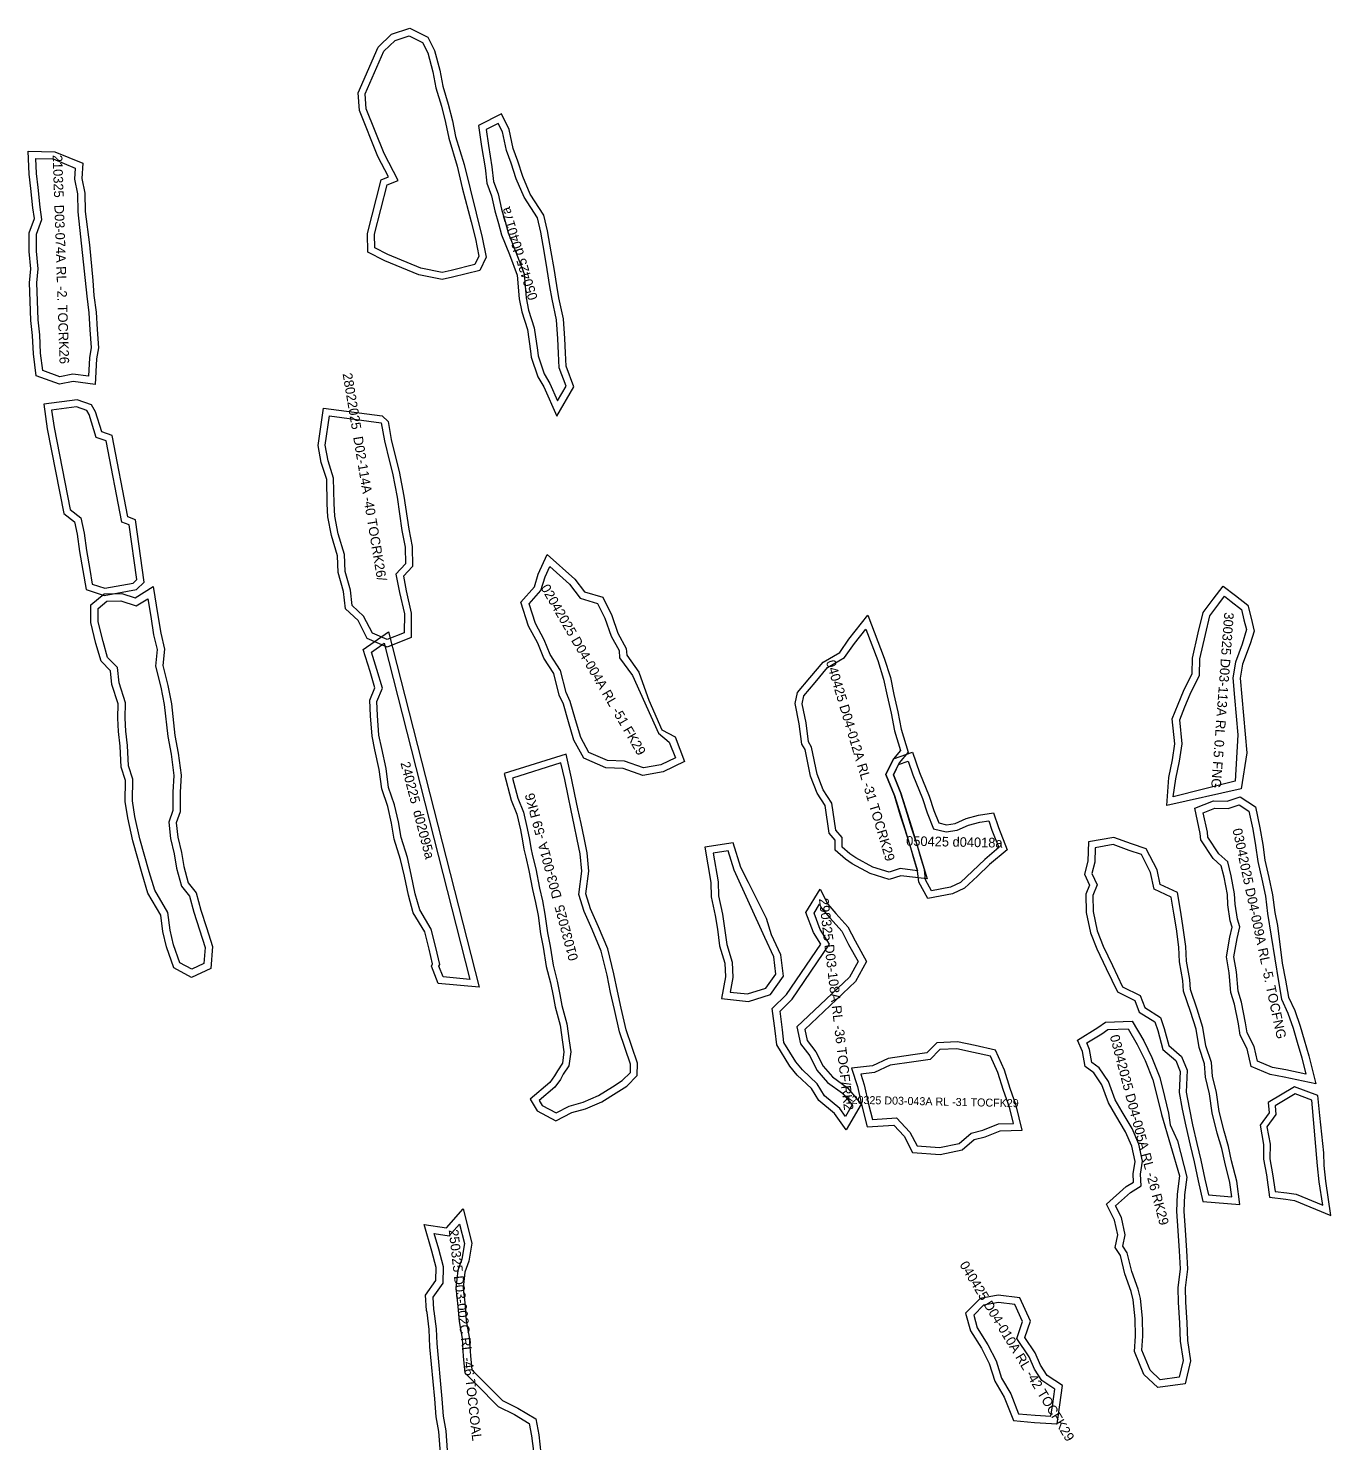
# Model space of a CAD drawing. Extents: x 550067 to 555612, y 63485 to 80416.
# Drawn here: x 551776 to 552488, y 78616 to 79389 of the extents above; entities that cross this region are included whole.
import ezdxf

# ---------------------------------------------------------------- set-up
doc = ezdxf.new("R2010")
doc.units = 0

msp = doc.modelspace()

# ---------------------------------------------------------------- linework, layer by layer
at = {"layer": 'GEOMETRY_LAYER_1', "color": 1}
for points in [[(552024.423, 79274.79, -36.029), (552026.47, 79264.034, -36.44), (552022.999, 79256.689, -36.735), (552008.204, 79253.061, -35.992), (552002.479, 79251.841, -35.892), (551989.74, 79254.345, -36.434), (551971.193, 79262.092, -36.231), (551961.812, 79266.691, -36.056), (551961.775, 79277.023, -35.858), (551969.162, 79306.252, -35.115), (551973.12, 79307.897, -34.372), (551967.4, 79319.112, -33.384), (551957.257, 79344.13, -32.889), (551956.611, 79353.884, -33.165), (551967.442, 79378.867, -35.189), (551974.849, 79385.823, -35.518), (551984.795, 79389.082, -35.335), (551994.628, 79384.168, -35.218), (551998.263, 79377.025, -35.002), (552001.143, 79366.185, -34.1), (552002.792, 79357.411, -33.24), (552005.817, 79347.632, -33.121), (552008.112, 79338.447, -33.254), (552009.841, 79330.003, -33.956), (552014.457, 79314.637, -32.078), (552024.423, 79274.79, -36.029)], [(552018.264, 79283.27, -36.096), (552020.715, 79273.95, -36.029), (552022.506, 79264.539, -36.44), (552020.336, 79259.949, -36.735), (552007.356, 79256.766, -35.992), (552002.449, 79255.72, -35.892), (551990.85, 79258, -36.434), (551972.763, 79265.555, -36.231), (551965.604, 79269.064, -36.056), (551965.577, 79276.557, -35.858), (551972.38, 79303.474, -35.115), (551978.371, 79305.965, -34.372), (551970.86, 79320.692, -33.384), (551961.008, 79344.992, -32.889), (551960.463, 79353.217, -33.165), (551970.616, 79376.634, -35.189), (551976.835, 79382.475, -35.518), (551984.494, 79384.984, -35.335), (551991.809, 79381.328, -35.218), (551994.694, 79375.66, -35.002), (551997.435, 79365.345, -34.1), (551999.098, 79356.496, -33.24), (552002.156, 79346.61, -33.121), (552004.406, 79337.605, -33.254), (552006.152, 79329.074, -33.956), (552010.779, 79313.673, -32.078), (552013.432, 79301.86, -32.624), (552018.264, 79283.27, -36.096)], [(552442.345, 78993.076, 5.449), (552439.256, 78973.547, 5.55), (552398.583, 78964.436, 6.859), (552399.623, 78979.653, 6.618), (552401.642, 78989.36, 6.747), (552403.007, 78998.124, 6.792), (552401.604, 79011.692, 7.106), (552404.76, 79019.725, 7.231), (552407.732, 79026.937, 7.606), (552412.446, 79036.543, 7.75), (552412.632, 79044.976, 8.112), (552415.795, 79058.729, 7.779), (552418.43, 79069.814, 8.417), (552423.871, 79077.063, 8.29), (552429.311, 79084.311, 8.163), (552436.116, 79079.1, 7.985), (552442.921, 79073.889, 7.807), (552444.663, 79066.764, 7.914), (552446.406, 79059.638, 8.021), (552444.233, 79052.745, 7.577), (552439.971, 79041.664, 7.575), (552438.666, 79033.959, 7.698), (552439.586, 79023.738, 7.135), (552440.505, 79013.517, 6.573), (552441.425, 79003.297, 6.011), (552442.345, 78993.076, 5.449)], [(552436.024, 78977.619, 5.55), (552401.986, 78969.039, 6.859), (552403.559, 78978.931, 6.618), (552405.578, 78988.644, 6.747), (552407.039, 78998.019, 6.792), (552405.683, 79011.135, 7.106), (552408.47, 79018.232, 7.231), (552411.38, 79025.293, 7.606), (552416.426, 79035.572, 7.75), (552416.622, 79044.479, 8.112), (552419.69, 79057.818, 7.779), (552422.129, 79068.079, 8.417), (552427.07, 79074.662, 8.29), (552430.086, 79078.68, 8.163), (552433.684, 79075.924, 7.985), (552439.37, 79071.57, 7.807), (552440.778, 79065.813, 7.914), (552442.077, 79060.502, 8.021), (552439.865, 79052.529, 7.577), (552436.094, 79042.726, 7.575), (552434.635, 79034.116, 7.698), (552435.602, 79023.38, 7.135), (552436.521, 79013.159, 6.573), (552437.441, 79002.938, 6.011), (552436.024, 78977.619, 5.55)], [(552461.674, 78878.191, 0.67), (552463.485, 78868.911, -0.126), (552465.109, 78859.678, -0.29), (552468.497, 78852.428, -0.304), (552471.533, 78843.882, -0.69), (552473.689, 78836.239, -1.018), (552476.254, 78827.609, -0.927), (552480.097, 78812.248, -1.09), (552462.779, 78815.96, -0.959), (552455.113, 78817.424, -1.869), (552444.681, 78821.786, -1.9), (552442.491, 78831.329, -1.033), (552438.599, 78838.91, -0.221), (552437.725, 78844.98, -0.317), (552435.559, 78855.867, 0.161), (552433.645, 78862.2, 0.356), (552432.751, 78872.946, 0.128), (552431.144, 78881.717, 0.838), (552433.043, 78892.48, 1.027), (552434.388, 78897.85, 1.461), (552433.245, 78901.266, 1.87), (552431.908, 78910.142, 2.281), (552431.692, 78915.657, 2.611), (552429.903, 78925.162, 2.922), (552428.346, 78931.483, 2.692), (552423.976, 78935.396, 2.527), (552417.146, 78945.673, 2.131), (552416.827, 78949.144, 1.816), (552413.899, 78962.921, 1.551), (552424.135, 78967.006, 2.006), (552431.555, 78966.677, 2.07), (552438.662, 78969.092, 2.37), (552447.016, 78963.673, 3.132), (552449.515, 78952.134, 3.034), (552451.112, 78943.109, 3.364), (552452.207, 78934.423, 3.017), (552454.436, 78924.969, 2.432), (552456.435, 78915.576, 2.437), (552457.635, 78905.988, 2.225), (552459.141, 78898.867, 1.778), (552461.674, 78878.191, 0.67)], [(552459.552, 78868.181, -0.126), (552461.261, 78858.465, -0.29), (552464.792, 78850.909, -0.304), (552467.719, 78842.669, -0.69), (552469.847, 78835.126, -1.018), (552472.394, 78826.553, -0.927), (552474.659, 78817.505, -1.09), (552463.574, 78819.881, -0.959), (552456.272, 78821.275, -1.869), (552448.12, 78824.683, -1.9), (552446.278, 78832.711, -1.033), (552442.463, 78840.142, -0.221), (552441.669, 78845.656, -0.317), (552439.444, 78856.838, 0.161), (552437.596, 78862.953, 0.356), (552436.721, 78873.473, 0.128), (552435.209, 78881.731, 0.838), (552436.958, 78891.645, 1.027), (552438.552, 78898.011, 1.461), (552437.148, 78902.206, 1.87), (552435.896, 78910.519, 2.281), (552435.678, 78916.107, 2.611), (552433.813, 78926.01, 2.922), (552431.935, 78933.639, 2.692), (552427.025, 78938.036, 2.527), (552421.036, 78947.045, 2.131), (552420.789, 78949.745, 1.816), (552418.513, 78960.455, 1.551), (552424.818, 78962.971, 2.006), (552432.13, 78962.648, 2.07), (552438.112, 78964.681, 2.37), (552443.456, 78961.214, 3.132), (552445.589, 78951.362, 3.034), (552447.156, 78942.509, 3.364), (552448.265, 78933.712, 3.017), (552450.533, 78924.094, 2.432), (552452.487, 78914.91, 2.437), (552453.687, 78905.325, 2.225), (552459.552, 78868.181, -0.126)], [(552418.195, 78747.991, -11.678), (552438.412, 78746.412, -11.513), (552436.814, 78759.095, -12.018), (552433.991, 78770.256, -13.418), (552432.363, 78777.952, -13.312), (552429.863, 78786.41, -14.762), (552427.159, 78797.102, -18.554), (552425.696, 78807.521, -14.31), (552423.5, 78816.501, -14.551), (552422.996, 78823.96, -14.549), (552419.927, 78833.102, -14.278), (552418.293, 78842.998, -14.808), (552415.234, 78853.056, -15.242), (552411.536, 78863.751, -15.038), (552411.093, 78869.239, -14.867), (552409.273, 78879.283, -14.698), (552409.018, 78887.351, -14.452), (552407.552, 78897.471, -13.823), (552406.211, 78906.067, -13.307), (552404.442, 78916.891, -12.892), (552395, 78921.298, -12.952), (552393.258, 78929.139, -12.584), (552387.364, 78940.788, -12.211), (552379.224, 78943.433, -12.087), (552369.643, 78946.93, -11.138), (552355.803, 78944.483, -10.668), (552355.427, 78933.999, -10.91), (552353.574, 78926.791, -11.019), (552356.413, 78920.871, -12.059), (552354.395, 78915.946, -11.878), (552354.453, 78905.956, -12.358), (552356.963, 78894.793, -12.682), (552360.268, 78886.056, -12.8), (552365.409, 78875.374, -13.891), (552371.568, 78862.54, -15.015), (552381.034, 78857.802, -14.928), (552383.432, 78851.455, -15.047), (552391.973, 78846.1, -15.163), (552393.592, 78841.342, -15.086), (552396.395, 78831.114, -14.86), (552403.486, 78824.956, -14.588), (552405.949, 78819.02, -14.598), (552405.399, 78807.46, -14.44), (552407.065, 78798.487, -14.159), (552408.958, 78789.143, -14.122), (552411.368, 78778.801, -13.568), (552413.453, 78769.671, -13.11), (552415.687, 78759.297, -12.503), (552418.195, 78747.991, -11.678)], [(552421.296, 78751.56, -11.678), (552434.059, 78750.563, -11.513), (552433.073, 78758.389, -12.018), (552430.288, 78769.396, -13.418), (552428.677, 78777.019, -13.312), (552426.198, 78785.405, -14.762), (552423.425, 78796.37, -18.554), (552421.959, 78806.804, -14.31), (552419.731, 78815.917, -14.551), (552419.238, 78823.215, -14.549), (552416.227, 78832.182, -14.278), (552414.585, 78842.132, -14.808), (552411.619, 78851.882, -15.242), (552407.787, 78862.965, -15.038), (552407.321, 78868.746, -14.867), (552405.484, 78878.882, -14.698), (552405.226, 78887.018, -14.452), (552403.794, 78896.906, -13.823), (552402.459, 78905.468, -13.307), (552401.016, 78914.297, -12.892), (552391.697, 78918.646, -12.952), (552389.652, 78927.849, -12.584), (552384.687, 78937.662, -12.211), (552377.985, 78939.84, -12.087), (552369.299, 78943.01, -11.138), (552359.49, 78941.277, -10.668), (552359.21, 78933.452, -10.91), (552357.599, 78927.185, -11.019), (552360.569, 78920.991, -12.059), (552358.199, 78915.209, -11.878), (552358.25, 78906.388, -12.358), (552360.612, 78895.886, -12.682), (552363.764, 78887.555, -12.8), (552368.834, 78877.02, -13.891), (552374.431, 78865.356, -15.015), (552384.063, 78860.536, -14.928), (552386.535, 78853.995, -15.047), (552395.136, 78848.603, -15.163), (552397.226, 78842.458, -15.086), (552399.756, 78833.228, -14.86), (552406.654, 78827.238, -14.588), (552409.785, 78819.69, -14.598), (552409.216, 78807.719, -14.44), (552410.795, 78799.211, -14.159), (552412.671, 78789.952, -14.122), (552415.071, 78779.656, -13.568), (552417.163, 78770.494, -13.11), (552419.4, 78760.108, -12.503), (552421.296, 78751.56, -11.678)], [(552223.378, 78787.056, -29.784), (552216.902, 78795.991, -29.85), (552208.328, 78803.114, -29.564), (552204.349, 78809.695, -29.347), (552196.572, 78817.105, -29.413), (552192.47, 78822.019, -29.499), (552185.377, 78833.536, -29.881), (552184.551, 78841.233, -29.897), (552182.961, 78853.391, -30.032), (552190.701, 78861.074, -29.093), (552209.501, 78888.69, -31.927), (552205.528, 78894.888, -32.196), (552201.356, 78905.979, -32.44), (552209.063, 78918.741, -30.87), (552213.226, 78910.535, -32.778), (552217.663, 78905.395, -32.169), (552224.286, 78898.02, -31.763), (552228.177, 78890.355, -31.504), (552234.385, 78879.153, -31.434), (552228.36, 78868.163, -31.417), (552200.718, 78842.014, -29.67), (552202.033, 78835.895, -29.706), (552206.822, 78829.688, -29.848), (552210.722, 78821.924, -29.695), (552215.772, 78816.051, -29.721), (552224.118, 78810.104, -30.053), (552231.435, 78801.207, -30.334), (552223.378, 78787.056, -29.784)], [(552222.974, 78794.43, -29.784), (552219.846, 78798.746, -29.85), (552211.402, 78805.76, -29.564), (552207.495, 78812.222, -29.347), (552199.496, 78819.843, -29.413), (552195.725, 78824.362, -29.499), (552189.258, 78834.863, -29.881), (552188.523, 78841.706, -29.897), (552187.184, 78851.947, -30.032), (552193.791, 78858.506, -29.093), (552214.295, 78888.625, -31.927), (552209.123, 78896.692, -32.196), (552205.783, 78905.571, -32.44), (552208.759, 78910.5, -30.87), (552209.88, 78908.291, -32.778), (552214.661, 78902.752, -32.169), (552220.958, 78895.74, -31.763), (552224.643, 78888.48, -31.504), (552229.818, 78879.142, -31.434), (552225.155, 78870.636, -31.417), (552196.335, 78843.375, -29.67), (552198.312, 78834.169, -29.706), (552203.421, 78827.549, -29.848), (552207.368, 78819.69, -29.695), (552213.055, 78813.075, -29.721), (552221.365, 78807.154, -30.053), (552226.597, 78800.793, -30.334), (552222.974, 78794.43, -29.784)], [(552482.268, 78795.054, -0.297), (552481.07, 78805.964, -0.608), (552468.376, 78810.657, -0.786), (552454.034, 78802.132, -1.097), (552454.624, 78796.448, -1.083), (552449.54, 78789.69, -1.428), (552451.529, 78779.038, -1.195), (552451.488, 78771.057, -0.797), (552452.989, 78762.52, -0.802), (552454.709, 78750.366, -0.542), (552463.734, 78749.285, -0.524), (552468.308, 78748.596, -0.065), (552488.17, 78740.375, 0.217), (552485.422, 78759.139, 0.027), (552484.514, 78767.648, 0.148), (552484.477, 78774.601, 0.078), (552482.268, 78795.054, -0.297)], [(552477.827, 78803.431, -0.608), (552468.729, 78806.795, -0.786), (552457.746, 78800.267, -1.097), (552458.247, 78795.442, -1.083), (552453.264, 78788.818, -1.428), (552455.03, 78779.352, -1.195), (552454.99, 78771.353, -0.797), (552456.446, 78763.069, -0.802), (552457.797, 78753.521, -0.542), (552464.203, 78752.754, -0.524), (552469.252, 78751.994, -0.065), (552483.814, 78745.966, 0.217), (552481.949, 78758.7, 0.027), (552481.015, 78767.453, 0.148), (552477.827, 78803.431, -0.608)], [(552326.615, 78665.306, -38.752), (552321.019, 78673.73, -39.164), (552324.017, 78682.51, -39.193), (552318.325, 78695.412, -39.131), (552306.422, 78696.834, -39.039), (552296.483, 78695.05, -39.256), (552288.608, 78686.923, -39.771), (552291.275, 78677.391, -40.075), (552297.356, 78667.747, -40.112), (552301.535, 78659.478, -39.434), (552304.641, 78649.791, -38.804), (552309.762, 78641.094, -38.201), (552314.786, 78628.275, -37.036), (552326.284, 78627.21, -36.308), (552338.625, 78626.45, -36.036), (552340.193, 78636.847, -36.698), (552341.606, 78647.391, -37.26), (552333.136, 78652.977, -37.812), (552329.609, 78658.46, -38.328), (552326.615, 78665.306, -38.752)], [(552323.283, 78663.093, -38.752), (552316.597, 78673.159, -39.164), (552319.727, 78682.325, -39.193), (552315.586, 78691.711, -39.131), (552306.541, 78692.791, -39.039), (552298.458, 78691.341, -39.256), (552293.079, 78685.789, -39.771), (552294.969, 78679.032, -40.075), (552300.841, 78669.72, -40.112), (552305.247, 78661.001, -39.434), (552308.314, 78651.437, -38.804), (552313.37, 78642.85, -38.201), (552317.61, 78632.03, -37.036), (552326.591, 78631.199, -36.308), (552335.216, 78630.668, -36.036), (552336.233, 78637.412, -36.698), (552337.308, 78645.434, -37.26), (552330.229, 78650.103, -37.812), (552326.245, 78656.296, -38.328), (552323.283, 78663.093, -38.752)]]:
    msp.add_polyline3d(points, dxfattribs=at)
at = {"layer": 'GEOMETRY_LAYER_1', "color": 3}
for points in [[(551811.621, 79251.188, 1.193), (551812.179, 79243.049, 0.627), (551813.328, 79234.006, 0.215), (551813.974, 79224.531, -0.03), (551814.704, 79214.537, -0.077), (551813.632, 79208.524, -0.101), (551812.875, 79194.383, -0.617), (551800.753, 79196.045, -1.132), (551793.259, 79194.552, -1.489), (551780.662, 79199.087, -0.859), (551779.037, 79211.107, -0.178), (551778.541, 79221.202, 0.366), (551777.63, 79229.461, 0.85), (551777.325, 79239.963, 0.834), (551776.989, 79250.06, 1.015), (551777.679, 79257.615, 1.417), (551776.669, 79267.106, 1.747), (551776.813, 79277.288, 2.391), (551779.604, 79285.095, 2.754), (551778.836, 79290.921, 3.243), (551777.691, 79301.573, 3.921), (551776.801, 79309.443, 4.8), (551776.279, 79321.937, 5.449), (551790.741, 79321.65, 4.949), (551806.14, 79315.335, 4.568), (551805.493, 79306.918, 4.379), (551807.104, 79299.034, 4.34), (551807.413, 79289.043, 3.623), (551809.727, 79270.741, 2.689), (551811.621, 79251.188, 1.193)], [(551808.196, 79242.66, 0.627), (551809.345, 79233.619, 0.215), (551809.984, 79224.25, -0.03), (551810.679, 79214.745, -0.077), (551809.651, 79208.984, -0.101), (551809.113, 79198.937, -0.617), (551800.631, 79200.099, -1.132), (551793.568, 79198.693, -1.489), (551784.301, 79202.029, -0.859), (551783.023, 79211.474, -0.178), (551782.53, 79221.519, 0.366), (551781.624, 79229.738, 0.85), (551781.323, 79240.088, 0.834), (551780.995, 79249.944, 1.015), (551781.699, 79257.645, 1.417), (551780.672, 79267.29, 1.747), (551780.803, 79276.566, 2.391), (551783.695, 79284.659, 2.754), (551782.808, 79291.397, 3.243), (551781.667, 79302.011, 3.921), (551780.791, 79309.752, 4.8), (551780.453, 79317.854, 5.449), (551789.914, 79317.666, 4.949), (551801.929, 79312.738, 4.568), (551801.461, 79306.665, 4.379), (551803.117, 79298.568, 4.34), (551803.421, 79288.729, 3.623), (551808.196, 79242.66, 0.627)], [(551806.108, 79092.716, -12.376), (551807.869, 79082.368, -13.062), (551817.812, 79079.183, -13.203), (551835.42, 79082.413, -12.883), (551839.583, 79086.385, -12.542), (551834.841, 79120.501, -10.749), (551830.763, 79122.06, -9.579), (551822.073, 79166.529, -5.735), (551816.46, 79168.487, -4.287), (551813, 79179.58, -2.839), (551810.893, 79183.324, -2.6), (551803.064, 79186.116, -2.802), (551784.728, 79183.728, -2.529), (551786.635, 79170.248, -4.166), (551795.731, 79123.897, -9.114), (551801.614, 79119.446, -9.717), (551803.052, 79112.615, -10.695), (551804.305, 79103.148, -11.664), (551806.108, 79092.716, -12.376)], [(551809.854, 79093.359, -12.376), (551811.228, 79085.282, -13.062), (551818.063, 79083.092, -13.203), (551833.618, 79085.946, -12.883), (551835.551, 79087.791, -12.542), (551831.387, 79117.754, -10.749), (551827.437, 79119.263, -9.579), (551818.762, 79163.659, -5.735), (551813.402, 79165.529, -4.287), (551809.491, 79178.066, -2.839), (551808.278, 79180.222, -2.6), (551802.649, 79182.229, -2.802), (551789.028, 79180.456, -2.529), (551790.383, 79170.88, -4.166), (551799.18, 79126.052, -9.114), (551805.04, 79121.619, -9.717), (551806.801, 79113.256, -10.695), (551808.062, 79103.721, -11.664), (551809.854, 79093.359, -12.376)], [(552122.646, 79005.668, -46.468), (552129.814, 79001.915, -46.714), (552135.033, 78988.446, -47.116), (552123.306, 78982.713, -47.561), (552112.255, 78980.792, -47.581), (552101.431, 78984.679, -46.948), (552092.02, 78984.971, -46.657), (552079.843, 78990.287, -46.812), (552074.522, 79000.023, -47.037), (552071.618, 79010.018, -46.949), (552068.741, 79019.73, -46.664), (552066.405, 79024.735, -46.534), (552063.516, 79036.483, -43.815), (552058.038, 79044.977, -44.081), (552054.712, 79053.153, -44.183), (552049.761, 79062.291, -44.155), (552045.501, 79075.426, -44.041), (552052.889, 79083.841, -43.463), (552055.003, 79090.771, -43.406), (552059.97, 79101.518, -43.066), (552075.096, 79088.043, -43.308), (552080.283, 79081.151, -43.626), (552090.283, 79078.146, -43.589), (552095.173, 79068.239, -43.649), (552098.514, 79058.569, -44.207), (552103.109, 79050.191, -43.753), (552103.408, 79046.492, -43.692), (552110.086, 79037.257, -45.532), (552112.084, 79031.659, -45.514), (552115.378, 79022.017, -45.851), (552122.646, 79005.668, -46.468)], [(552126.627, 78999.068, -46.714), (552129.976, 78990.425, -47.116), (552122.06, 78986.555, -47.561), (552112.612, 78984.914, -47.581), (552102.187, 78988.658, -46.948), (552092.914, 78988.946, -46.657), (552082.697, 78993.405, -46.812), (552078.241, 79001.558, -47.037), (552075.456, 79011.144, -46.949), (552072.491, 79021.152, -46.664), (552070.196, 79026.071, -46.534), (552067.24, 79038.088, -43.815), (552061.602, 79046.831, -44.081), (552058.334, 79054.865, -44.183), (552053.453, 79063.874, -44.155), (552050.008, 79074.497, -44.041), (552056.464, 79081.85, -43.463), (552058.749, 79089.341, -43.406), (552061.337, 79094.943, -43.066), (552072.139, 79085.32, -43.308), (552077.876, 79077.698, -43.626), (552087.466, 79074.816, -43.589), (552091.474, 79066.694, -43.649), (552094.844, 79056.943, -44.207), (552099.19, 79049.017, -43.753), (552099.511, 79045.054, -43.692), (552106.51, 79035.376, -45.532), (552120.67, 79003.901, -45.514), (552126.627, 78999.068, -46.714)], [(551854.544, 79019.973, -16.723), (551856.429, 79002.647, -17.746), (551858.232, 78993.006, -18.112), (551859.827, 78980.971, -18.013), (551859.353, 78971.594, -18.317), (551859.238, 78960.969, -18.689), (551857.11, 78954.867, -19.639), (551858.002, 78947.088, -20.357), (551859.948, 78938.683, -20.849), (551861.244, 78931.043, -21.914), (551863.705, 78922.188, -22.488), (551868.117, 78916.593, -22.563), (551870.54, 78907.225, -23.196), (551873.734, 78897.636, -23.581), (551876.921, 78887.293, -23.662), (551876.032, 78875.376, -24.418), (551865.534, 78870.375, -24.439), (551855.913, 78875.704, -24.435), (551851.763, 78887.208, -24.133), (551849.901, 78895.507, -23.701), (551848.673, 78904.496, -23.484), (551841.676, 78916.557, -22.358), (551838.462, 78927.092, -21.742), (551833.397, 78945.161, -20.499), (551830.598, 78957.672, -19.83), (551829.211, 78966.6, -19.3), (551829.449, 78978.125, -19.136), (551827.105, 78985.354, -18.919), (551826.494, 78996.846, -18.182), (551825.564, 79004.746, -17.969), (551825.222, 79012.098, -17.658), (551825.471, 79019.945, -17.315), (551821.942, 79030.501, -16.628), (551821.181, 79038.011, -16.311), (551816.079, 79043.275, -15.767), (551813.269, 79052.967, -15.071), (551810.427, 79064.329, -14.384), (551810.542, 79073.975, -13.939), (551817.689, 79080.053, -14.059), (551827.429, 79080.155, -13.94), (551834.74, 79077.829, -14.104), (551844.51, 79083.966, -13.67), (551847.159, 79068.235, -14.237), (551848.668, 79058.475, -15.415), (551850.768, 79049.83, -15.309), (551849.854, 79040.877, -15.809), (551852.594, 79029.985, -16.631), (551854.544, 79019.973, -16.723)], [(551850.568, 79019.541, -16.723), (551852.469, 79002.062, -17.746), (551854.281, 78992.376, -18.112), (551855.813, 78980.808, -18.013), (551855.354, 78971.717, -18.317), (551855.245, 78961.668, -18.689), (551853.032, 78955.321, -19.639), (551854.054, 78946.408, -20.357), (551856.024, 78937.897, -20.849), (551857.335, 78930.171, -21.914), (551860.067, 78920.342, -22.488), (551864.455, 78914.777, -22.563), (551866.701, 78906.09, -23.196), (551869.925, 78896.416, -23.581), (551872.876, 78886.837, -23.662), (551872.216, 78877.988, -24.418), (551865.672, 78874.872, -24.439), (551859.166, 78878.474, -24.435), (551855.611, 78888.329, -24.133), (551853.841, 78896.217, -23.701), (551852.529, 78905.819, -23.484), (551845.367, 78918.166, -22.358), (551842.301, 78928.216, -21.742), (551837.277, 78946.137, -20.499), (551834.531, 78958.417, -19.83), (551833.217, 78966.868, -19.3), (551833.463, 78978.716, -19.136), (551831.071, 78986.089, -18.919), (551830.482, 78997.186, -18.182), (551829.553, 79005.073, -17.969), (551829.225, 79012.128, -17.658), (551829.492, 79020.534, -17.315), (551825.877, 79031.347, -16.628), (551825.02, 79039.797, -16.311), (551819.644, 79045.344, -15.767), (551817.132, 79054.01, -15.071), (551814.433, 79064.798, -14.384), (551814.52, 79072.108, -13.939), (551819.177, 79076.069, -14.059), (551826.828, 79076.149, -13.94), (551835.296, 79073.455, -14.104), (551841.561, 79077.39, -13.67), (551843.21, 79067.597, -14.237), (551844.741, 79057.696, -15.415), (551846.719, 79049.552, -15.309), (551845.803, 79040.583, -15.809), (551848.715, 79029.008, -16.631), (551850.568, 79019.541, -16.723)], [(552169.871, 78922.373, -35.16), (552165.804, 78930.55, -35.332), (552161.568, 78944.023, -35.109), (552146.07, 78941.651, -35.714), (552149.365, 78922.295, -36.199), (552149.565, 78914.443, -36.472), (552151.784, 78904.271, -36.64), (552152.924, 78896.847, -36.654), (552154.114, 78887.658, -36.627), (552156.954, 78878.143, -37.133), (552157.375, 78870.738, -37.001), (552155.103, 78858.846, -36.813), (552169.894, 78857.332, -36.844), (552181.989, 78861.187, -36.391), (552189.048, 78871.205, -35.987), (552187.661, 78882.738, -35.953), (552182.524, 78893.618, -35.862), (552179.85, 78902.547, -35.647), (552169.871, 78922.373, -35.16)], [(552162.082, 78929.05, -35.332), (552158.781, 78939.55, -35.109), (552150.696, 78938.312, -35.714), (552153.357, 78922.682, -36.199), (552153.554, 78914.924, -36.472), (552155.719, 78905.002, -36.64), (552156.884, 78897.408, -36.654), (552158.039, 78888.492, -36.627), (552160.921, 78878.839, -37.133), (552161.396, 78870.472, -37.001), (552159.851, 78862.381, -36.813), (552169.473, 78861.396, -36.844), (552179.494, 78864.59, -36.391), (552184.893, 78872.253, -35.987), (552183.767, 78881.616, -35.953), (552178.778, 78892.182, -35.862), (552162.082, 78929.05, -35.332)], [(552409.561, 78761.247, -18.868), (552408.198, 78751.667, -19.075), (552407.838, 78742.688, -19.369), (552408.561, 78732.226, -19.669), (552409.342, 78721.272, -20.017), (552409.818, 78711.066, -20.638), (552408.682, 78700.72, -20.883), (552408.871, 78693.009, -20.838), (552409.543, 78681.867, -20.66), (552409.953, 78672.061, -20.804), (552411.505, 78660.983, -20.714), (552408.633, 78648.3, -20.632), (552393.665, 78646.384, -20.491), (552386.098, 78653.42, -20.133), (552380.959, 78666.081, -20.92), (552381.433, 78674.459, -20.992), (552381.359, 78683.931, -21.062), (552380.255, 78694.288, -21.011), (552379.06, 78698.86, -20.681), (552375.605, 78708.524, -20.36), (552373.211, 78718.412, -20.055), (552370.383, 78722.817, -20.237), (552371.814, 78729.689, -20.576), (552370.067, 78737.814, -20.62), (552365.675, 78746.544, -20.406), (552376.325, 78756.099, -19.777), (552380.468, 78758.625, -19.756), (552380.214, 78763.035, -18.988), (552381.25, 78769.867, -18.737), (552379.41, 78778.135, -18.678), (552376.085, 78785.981, -19.427), (552370.723, 78794.956, -19.891), (552366.661, 78801.812, -20.175), (552363.068, 78811.685, -20.909), (552358.732, 78818.266, -21.46), (552353.903, 78821.676, -21.847), (552352.451, 78829.937, -22.08), (552349.833, 78836.219, -22.189), (552360.915, 78843.028, -22.015), (552365.051, 78845.987, -22.178), (552379.69, 78846.486, -21.243), (552385.939, 78835.704, -20.732), (552390.366, 78826.582, -20.324), (552394.809, 78815.708, -20.051), (552397.361, 78805.359, -19.873), (552399.549, 78796.325, -19.416), (552400.444, 78789.893, -18.935), (552404.353, 78781.207, -18.65), (552409.561, 78761.247, -18.868)], [(552404.209, 78752.029, -19.075), (552403.833, 78742.631, -19.369), (552404.571, 78731.946, -19.669), (552405.349, 78721.037, -20.017), (552405.807, 78711.192, -20.638), (552404.676, 78700.89, -20.883), (552404.874, 78692.84, -20.838), (552405.548, 78681.663, -20.66), (552405.965, 78671.699, -20.804), (552407.442, 78661.153, -20.714), (552405.35, 78651.912, -20.632), (552395.016, 78650.59, -20.491), (552389.47, 78655.746, -20.133), (552385.004, 78666.752, -20.92), (552385.434, 78674.361, -20.992), (552385.357, 78684.16, -21.062), (552384.201, 78695.009, -21.011), (552382.885, 78700.042, -20.681), (552379.443, 78709.672, -20.36), (552376.94, 78720.007, -20.055), (552374.632, 78723.602, -20.237), (552375.902, 78729.703, -20.576), (552373.87, 78739.155, -20.62), (552370.623, 78745.609, -20.406), (552378.722, 78752.876, -19.777), (552384.599, 78756.459, -19.756), (552384.231, 78762.847, -18.988), (552385.317, 78770.006, -18.737), (552383.235, 78779.361, -18.678), (552379.66, 78787.796, -19.427), (552374.16, 78797.001, -19.891), (552370.293, 78803.53, -20.175), (552366.666, 78813.494, -20.909), (552361.656, 78821.097, -21.46), (552357.557, 78823.993, -21.847), (552356.314, 78831.067, -22.08), (552354.841, 78834.601, -22.189), (552363.128, 78839.693, -22.015), (552366.395, 78842.031, -22.178), (552377.431, 78842.407, -21.243), (552382.404, 78833.825, -20.732), (552386.711, 78824.951, -20.324), (552390.995, 78814.465, -20.051), (552393.475, 78804.41, -19.873), (552395.615, 78795.577, -19.416), (552405.548, 78761.933, -18.935), (552404.209, 78752.029, -19.075)]]:
    msp.add_polyline3d(points, dxfattribs=at)
at = {"layer": 'GEOMETRY_LAYER_1', "color": 234}
for points in [[(551972.926, 79174.192, -34.206), (551974.708, 79164.431, -34.237), (551977.432, 79153.303, -34.106), (551979.084, 79146.834, -34.084), (551981.572, 79133.432, -34.392), (551984.192, 79115.325, -35.026), (551986.09, 79105.901, -34.924), (551986.281, 79094.964, -35.255), (551981.284, 79089.617, -35.635), (551982.894, 79081.636, -36.733), (551985.624, 79069.527, -37.858), (551985.503, 79056.156, -38.836), (551972.39, 79050.88, -39.207), (551961.572, 79055.618, -38.736), (551956.509, 79065.497, -38.249), (551949.639, 79071.927, -37.712), (551948.636, 79081.277, -36.805), (551945.628, 79091.717, -36.144), (551945.309, 79100.873, -35.861), (551941.978, 79111.971, -35.557), (551940.058, 79122.035, -35.175), (551939.691, 79129.197, -34.994), (551939.391, 79142.614, -34.543), (551936.41, 79151.742, -34.287), (551934.739, 79161.13, -34.239), (551937.585, 79181.503, -33.769), (551969.684, 79177.277, -34.206), (551972.926, 79174.192, -34.206)], [(551969.188, 79173.509, -34.206), (551970.99, 79163.637, -34.237), (551973.745, 79152.381, -34.106), (551975.371, 79146.016, -34.084), (551977.822, 79132.813, -34.392), (551980.446, 79114.677, -35.026), (551982.296, 79105.49, -34.924), (551982.454, 79096.435, -35.255), (551977.172, 79090.783, -35.635), (551979.178, 79080.842, -36.733), (551981.82, 79069.121, -37.858), (551981.726, 79058.732, -38.836), (551972.452, 79055.001, -39.207), (551964.337, 79058.555, -38.736), (551959.589, 79067.819, -38.249), (551953.267, 79073.737, -37.712), (551952.379, 79082.011, -36.805), (551949.409, 79092.319, -36.144), (551949.09, 79101.495, -35.861), (551945.673, 79112.876, -35.557), (551943.84, 79122.49, -35.175), (551943.489, 79129.337, -34.994), (551943.177, 79143.26, -34.543), (551940.105, 79152.67, -34.287), (551938.585, 79161.203, -34.239), (551940.827, 79177.243, -33.769), (551969.188, 79173.509, -34.206)], [(551981.849, 78925.784, -38.499), (551979.806, 78934.91, -38.515), (551976.324, 78945.974, -38.171), (551974.837, 78954.744, -38.051), (551972.769, 78963.762, -38.191), (551969.487, 78973.416, -38.435), (551968.101, 78984.024, -38.274), (551965.72, 78994.821, -38.16), (551964.179, 79002.264, -38.074), (551963.411, 79013.383, -38.084), (551962.945, 79021.927, -38.21), (551965.776, 79028.722, -37.957), (551963.155, 79037.563, -38.208), (551959.405, 79049.666, -37.948), (551973.124, 79059.302, -37.835), (552022.648, 78865.115, -40.589), (552000.353, 78867.086, -40.52), (551996.648, 78876.596, -40.082), (551997.189, 78877.91, -40.106), (551995.402, 78885.939, -39.618), (551993.005, 78895.364, -39.161), (551986.706, 78905.789, -38.956), (551984.051, 78915.292, -38.709), (551981.849, 78925.784, -38.499)], [(551985.563, 78926.589, -38.499), (551983.479, 78935.897, -38.515), (551980.027, 78946.867, -38.171), (551978.566, 78955.487, -38.051), (551976.429, 78964.801, -38.191), (551973.206, 78974.281, -38.435), (551971.848, 78984.68, -38.274), (551969.436, 78995.615, -38.16), (551967.952, 79002.783, -38.074), (551967.204, 79013.618, -38.084), (551966.786, 79021.267, -38.21), (551969.803, 79028.508, -37.957), (551966.792, 79038.666, -38.208), (551963.854, 79048.147, -37.948), (551970.803, 79053.028, -37.835), (552017.641, 78869.373, -40.589), (552010.339, 78870.017, -40.555), (552003.038, 78870.663, -40.52), (552000.741, 78876.556, -40.082), (552001.158, 78877.569, -40.106), (551999.099, 78886.821, -39.618), (551996.549, 78896.846, -39.161), (551990.226, 78907.31, -38.956), (551987.745, 78916.194, -38.709), (551985.563, 78926.589, -38.499)], [(552075.048, 78970.372, -44.126), (552073.214, 78979.374, -43.624), (552070.208, 78992.456, -43.265), (552036.451, 78981.901, -43.014), (552040.194, 78967.229, -43.764), (552043.328, 78959.624, -44.159), (552045.262, 78951.062, -44.403), (552046.48, 78945.114, -44.744), (552047.166, 78940.526, -44.708), (552048.256, 78936.056, -44.645), (552049.905, 78928.93, -44.165), (552051.93, 78918.488, -44.248), (552053.587, 78911.432, -44.32), (552054.889, 78904.34, -44.444), (552056.333, 78894.224, -44.401), (552057.724, 78886.93, -44.659), (552059.364, 78876.365, -45.016), (552061.671, 78867.54, -45.099), (552063.085, 78860.374, -44.678), (552064.232, 78854.293, -45.005), (552066.929, 78844.37, -44.697), (552068.187, 78835.138, -44.347), (552069.049, 78829.711, -44.595), (552068.183, 78823.506, -44.918), (552065.467, 78819.455, -44.929), (552063.964, 78816.657, -44.974), (552061.267, 78813.056, -44.999), (552050.655, 78803.985, -45.015), (552054.445, 78797.545, -45.102), (552064.711, 78792.109, -45.076), (552073.297, 78796.561, -45.06), (552080.912, 78798.672, -44.96), (552089.765, 78802.526, -44.649), (552097.585, 78807.379, -44.129), (552103.352, 78811.064, -43.658), (552109.156, 78816.815, -43.5), (552109.278, 78823.648, -43.337), (552103.081, 78841.756, -43.326), (552100.382, 78853.661, -43.687), (552098.305, 78862.941, -44.277), (552096.364, 78872.46, -45.122), (552093.036, 78886.014, -45.238), (552087.891, 78898.049, -45.275), (552083.668, 78907.841, -45.135), (552081.031, 78916.03, -44.89), (552082.583, 78928.486, -44.582), (552081.784, 78938.48, -44.579), (552080.06, 78946.638, -44.466), (552078.388, 78954.558, -44.353), (552076.715, 78962.478, -44.239), (552075.048, 78970.372, -44.126)], [(552071.324, 78969.613, -44.126), (552069.5, 78978.569, -43.624), (552067.424, 78987.604, -43.265), (552041.023, 78979.349, -43.014), (552043.81, 78968.429, -43.764), (552046.964, 78960.775, -44.159), (552048.977, 78951.862, -44.403), (552050.224, 78945.776, -44.744), (552050.899, 78941.258, -44.708), (552051.953, 78936.934, -44.645), (552053.623, 78929.72, -44.165), (552055.647, 78919.285, -44.248), (552057.307, 78912.21, -44.32), (552058.64, 78904.952, -44.444), (552060.082, 78894.849, -44.401), (552061.469, 78887.578, -44.659), (552063.09, 78877.139, -45.016), (552065.377, 78868.389, -45.099), (552066.816, 78861.094, -44.678), (552067.939, 78855.144, -45.005), (552070.661, 78845.129, -44.697), (552071.947, 78835.693, -44.347), (552072.891, 78829.747, -44.595), (552071.825, 78822.117, -44.918), (552068.727, 78817.493, -44.929), (552067.177, 78814.608, -44.974), (552064.056, 78810.442, -44.999), (552055.545, 78803.167, -45.015), (552057.174, 78800.399, -45.102), (552064.729, 78796.399, -45.076), (552071.9, 78800.118, -45.06), (552079.64, 78802.262, -44.96), (552087.996, 78805.9, -44.649), (552095.56, 78810.594, -44.129), (552100.965, 78814.048, -43.658), (552105.384, 78818.427, -43.5), (552105.467, 78823.048, -43.337), (552099.42, 78840.718, -43.326), (552096.675, 78852.826, -43.687), (552094.588, 78862.147, -44.277), (552092.655, 78871.627, -45.122), (552089.42, 78884.806, -45.238), (552084.399, 78896.55, -45.275), (552080.106, 78906.504, -45.135), (552077.156, 78915.665, -44.89), (552078.764, 78928.57, -44.582), (552078.015, 78937.933, -44.579), (552076.342, 78945.853, -44.466), (552074.67, 78953.773, -44.353), (552072.997, 78961.693, -44.239), (552071.324, 78969.613, -44.126)], [(552312.975, 78809.736, -26.417), (552309.795, 78819.8, -26.167), (552304.875, 78830.705, -26.272), (552293.768, 78833.188, -26.641), (552284.174, 78835.216, -26.785), (552272.962, 78834.702, -26.843), (552267.413, 78829.163, -26.828), (552259.828, 78828.132, -27.191), (552246.287, 78826.181, -26.689), (552237.719, 78822.194, -26.764), (552226.282, 78820.907, -27.135), (552229.511, 78810.739, -26.832), (552231.828, 78800.339, -26.348), (552234.716, 78788.734, -26.163), (552249.324, 78789.743, -27.249), (552255.056, 78783.678, -26.978), (552259.652, 78774.679, -26.932), (552274.694, 78773.626, -27.036), (552286.81, 78776.231, -27.17), (552293.366, 78781.841, -26.966), (552299.289, 78783.33, -26.86), (552307.433, 78786.663, -26.697), (552319.617, 78787.028, -26.609), (552316.268, 78800.5, -26.53), (552312.975, 78809.736, -26.417)], [(552309.351, 78808.591, -26.417), (552306.239, 78818.442, -26.167), (552302.192, 78827.411, -26.272), (552292.96, 78829.474, -26.641), (552283.863, 78831.398, -26.785), (552274.606, 78830.973, -26.843), (552269.192, 78825.569, -26.828), (552260.355, 78824.369, -27.191), (552247.383, 78822.501, -26.689), (552238.76, 78818.488, -26.764), (552231.304, 78817.648, -27.135), (552233.183, 78811.729, -26.832), (552235.527, 78801.211, -26.348), (552237.633, 78792.745, -26.163), (552250.853, 78793.658, -27.249), (552258.193, 78785.892, -26.978), (552262.059, 78778.32, -26.932), (552274.422, 78777.454, -27.036), (552285.07, 78779.744, -27.17), (552291.574, 78785.31, -26.966), (552298.1, 78786.949, -26.86), (552306.631, 78790.441, -26.697), (552314.792, 78790.685, -26.609), (552312.58, 78799.584, -26.53), (552309.351, 78808.591, -26.417)]]:
    msp.add_polyline3d(points, dxfattribs=at)
at = {"layer": 'GEOMETRY_LAYER_1', "color": 20}
for points in [[(552001.595, 78610.446, -39.99), (552000.637, 78622.211, -40.518), (551999.257, 78630.26, -40.4), (551998.555, 78640.101, -40.472), (551995.802, 78668.473, -40.651), (551995.327, 78678.086, -40.175), (551994.238, 78687.385, -39.956), (551994.007, 78688.352, -40.032), (551993.432, 78696.85, -40.076), (551999.04, 78704.727, -40.723), (551999.298, 78711.877, -41.012), (551996.801, 78720.806, -41.338), (551992.571, 78735.452, -41.484), (552004.858, 78733.591, -41.635), (552014.053, 78744.007, -41.977), (552018.789, 78725.274, -41.594), (552017.13, 78715.441, -41.559), (552014.961, 78709.382, -40.936), (552014.017, 78700.749, -40.919), (552015.094, 78691.034, -40.876), (552015.681, 78682.834, -40.489), (552017.282, 78673.887, -40.822), (552018.011, 78663.664, -40.296), (552018.735, 78656.082, -40.173), (552024.231, 78650.539, -40.569), (552035.532, 78639.283, -41.086), (552043.948, 78635.132, -41.678), (552053.74, 78629.171, -41.554), (552055.342, 78620.563, -41.606), (552056.501, 78610.322, -42.037)], [(552005.485, 78611.958, -39.99), (552004.61, 78622.712, -40.518), (552003.233, 78630.742, -40.4), (552002.56, 78640.18, -40.472), (551999.715, 78670.339, -40.651), (551999.316, 78678.417, -40.175), (551998.184, 78688.085, -39.956), (551997.976, 78688.956, -40.032), (551997.52, 78695.695, -40.076), (552002.995, 78703.384, -40.723), (552003.318, 78712.355, -41.012), (552000.649, 78721.9, -41.338), (551998.147, 78730.562, -41.484), (552006.414, 78729.31, -41.635), (552012.034, 78735.675, -41.977), (552014.705, 78725.11, -41.594), (552013.245, 78716.456, -41.559), (552011.036, 78710.286, -40.936), (552009.993, 78700.746, -40.919), (552011.11, 78690.671, -40.876), (552011.707, 78682.337, -40.489), (552013.345, 78673.183, -40.822), (552014.029, 78663.284, -40.296)], [(552014.029, 78663.284, -40.296), (552014.889, 78654.28, -40.173), (552021.4, 78647.714, -40.569), (552033.175, 78635.986, -41.086), (552042.02, 78631.624, -41.678), (552050.135, 78626.683, -41.554), (552051.384, 78619.972, -41.606), (552052.344, 78611.484, -42.037)]]:
    msp.add_polyline3d(points, dxfattribs=at)
at = {"layer": 'GEOMETRY_LAYER_2', "color": 3}
for points in [[(552049.151, 79224.534, -28.563), (552050.798, 79212.727, -29.368), (552051.219, 79209.361, -29.441), (552054.711, 79198.616, -29.869), (552058.064, 79193.228, -30.173), (552065.096, 79177.21, -30.001), (552074.415, 79193.08, -30.689), (552070.194, 79204.384, -29.924), (552069.934, 79211.762, -29.569), (552069.47, 79219.595, -28.878), (552068.845, 79230.312, -28.491), (552066.354, 79241.768, -27.026), (552065.153, 79248.589, -26.526), (552063.703, 79257.834, -26.112), (552062.1, 79266.925, -26.163), (552060.074, 79278.428, -26.025), (552058.071, 79287.05, -25.767), (552050.659, 79298.527, -25.133), (552046.567, 79308.127, -24.31), (552043.771, 79316.558, -24.007), (552041.289, 79323.435, -24.062), (552039.034, 79333.814, -23.859), (552034.858, 79342.278, -23.763), (552022.427, 79335.956, -23.866), (552023.981, 79324.424, -24.174), (552025.931, 79312.765, -24.19), (552026.925, 79304.534, -24.074), (552029.502, 79297.549, -24.614), (552031.257, 79289.388, -25.417), (552033.294, 79282.42, -25.874), (552035.018, 79276.163, -26.377), (552039.218, 79265.407, -26.394), (552043.527, 79254.106, -26.429), (552044.627, 79241.222, -26.852), (552046.039, 79234.111, -27.36), (552049.151, 79224.534, -28.563)], [(552052.868, 79225.39, -28.563), (552054.565, 79213.225, -29.368), (552054.944, 79210.191, -29.441), (552058.181, 79200.231, -29.869), (552061.434, 79195.005, -30.173), (552065.585, 79185.548, -30.001), (552070.222, 79193.445, -30.689), (552066.418, 79203.633, -29.924), (552066.138, 79211.583, -29.569), (552065.676, 79219.372, -28.878), (552065.068, 79229.795, -28.491), (552062.624, 79241.035, -27.026), (552061.404, 79247.965, -26.526), (552059.954, 79257.21, -26.112), (552058.357, 79266.266, -26.163), (552056.349, 79277.669, -26.025), (552054.519, 79285.545, -25.767), (552047.29, 79296.738, -25.133), (552043.009, 79306.781, -24.31), (552040.179, 79315.315, -24.007), (552037.629, 79322.382, -24.062), (552035.419, 79332.551, -23.859), (552033.152, 79337.147, -23.763), (552026.553, 79333.791, -23.866), (552027.739, 79324.992, -24.174), (552029.693, 79313.306, -24.19), (552030.644, 79305.431, -24.074), (552033.16, 79298.612, -24.614), (552034.943, 79290.322, -25.417), (552036.949, 79283.458, -25.874), (552038.629, 79277.362, -26.377), (552042.763, 79266.775, -26.394), (552047.267, 79254.962, -26.429), (552048.395, 79241.755, -26.852), (552049.722, 79235.072, -27.36), (552052.868, 79225.39, -28.563)], [(552306.56, 78952.266, -16.156), (552311.284, 78940.23, -16.009), (552301.64, 78932.088, -17.089), (552295.044, 78925.72, -17.875), (552287.929, 78919.128, -19.022), (552281.515, 78916.172, -19.833), (552268.002, 78913.484, -20.58), (552262.969, 78922.546, -20.825), (552262.362, 78928.72, -20.699), (552260.743, 78934.189, -20.551), (552258.611, 78941.19, -20.431), (552255.317, 78951.57, -20.811), (552252.993, 78958.818, -21.254), (552249.692, 78969.859, -23.039), (552244.994, 78981.315, -24.271), (552249.149, 78989.87, -24.57), (552259.61, 78993.512, -24.518), (552263.355, 78982.401, -23.276), (552268.608, 78969.53, -20.688), (552271.235, 78961.699, -19.859), (552273.902, 78954.881, -19.84), (552278.224, 78953.823, -18.936), (552282.934, 78954.567, -18.122), (552288.988, 78957.202, -16.921), (552295.579, 78959.071, -16.188), (552303.859, 78960.313, -15.603), (552306.56, 78952.266, -16.156)], [(552302.988, 78950.966, -16.156), (552306.752, 78941.377, -16.009), (552299.092, 78934.91, -17.089), (552292.433, 78928.481, -17.875), (552285.79, 78922.326, -19.022), (552280.333, 78919.811, -19.833), (552269.979, 78917.752, -20.58), (552266.674, 78923.702, -20.825), (552266.109, 78929.452, -20.699), (552264.383, 78935.282, -20.551), (552262.24, 78942.318, -20.431), (552258.938, 78952.725, -20.811), (552256.623, 78959.943, -21.254), (552253.279, 78971.128, -23.039), (552249.155, 78981.184, -24.271), (552251.882, 78986.797, -24.57), (552257.235, 78988.662, -24.518), (552259.792, 78981.075, -23.276), (552265.044, 78968.207, -20.688), (552267.662, 78960.402, -19.859), (552271.082, 78951.66, -19.84), (552278.063, 78949.95, -18.936), (552284.006, 78950.889, -18.122), (552290.271, 78953.616, -16.921), (552296.383, 78955.349, -16.188), (552301.271, 78956.083, -15.603), (552302.988, 78950.966, -16.156)]]:
    msp.add_polyline3d(points, dxfattribs=at)
at = {"layer": 'GEOMETRY_WORK_LAYER', "color": 1}
for points in [[(552252.36, 78987.783, -24.57), (552249.155, 78981.184, -24.271), (552253.273, 78971.141, -23.039), (552258.947, 78952.695, -20.811), (552264.379, 78935.295, -20.551), (552267.649, 78924.25, -20.699), (552253.273, 78925.997, -21.75), (552246.827, 78924.007, -22.138), (552236.45, 78927.2, -22.943), (552226.658, 78932.518, -23.382), (552223.001, 78934.99, -23.651), (552217.312, 78939.951, -24.143), (552217.326, 78945.48, -24.48), (552214.085, 78949.327, -24.352), (552211.888, 78964.322, -24.924), (552207.409, 78971.161, -25.114), (552203.761, 78980.375, -25.909), (552200.855, 78994.938, -27.833), (552199.135, 78997.955, -27.756), (552197.686, 79008.967, -26.513), (552195.435, 79020.032, -29.174), (552196.747, 79026.074, -29.117), (552203.394, 79034.081, -28.837), (552210.723, 79042.72, -28.515), (552219.844, 79048.041, -29.803), (552224.82, 79055.232, -29.883), (552235.201, 79068.313, -29.952), (552244.185, 79044.804, -29.605), (552247.488, 79034.392, -28.607), (552249.395, 79025.077, -27.822), (552251.571, 79015.593, -27.086), (552253.466, 79006.064, -26.235), (552257.238, 78993.566, -25.207), (552252.36, 78987.783, -24.57)], [(552249.149, 78989.87, -24.57), (552244.994, 78981.315, -24.271), (552249.692, 78969.859, -23.039), (552255.317, 78951.57, -20.811), (552260.743, 78934.189, -20.551), (552262.362, 78928.72, -20.699), (552252.927, 78929.867, -21.75), (552246.826, 78927.984, -22.138), (552237.93, 78930.72, -22.943), (552228.633, 78935.769, -23.382), (552225.323, 78938.007, -23.651), (552221.117, 78941.675, -24.143), (552221.13, 78946.864, -24.48), (552217.688, 78950.948, -24.352), (552215.527, 78965.703, -24.924), (552210.8, 78972.92, -25.114), (552207.42, 78981.455, -25.909), (552204.461, 78996.286, -27.833), (552202.805, 78999.19, -27.756), (552201.436, 79009.594, -26.513), (552199.318, 79020.006, -29.174), (552200.264, 79024.361, -29.117), (552206.304, 79031.638, -28.837), (552213.2, 79039.766, -28.515), (552222.488, 79045.184, -29.803), (552227.874, 79052.967, -29.883), (552234.032, 79060.727, -29.952), (552240.596, 79043.55, -29.605), (552243.805, 79033.434, -28.607), (552245.681, 79024.27, -27.822), (552247.855, 79014.797, -27.086), (552249.775, 79005.142, -26.235), (552253.005, 78994.441, -25.207), (552249.149, 78989.87, -24.57)]]:
    msp.add_polyline3d(points, dxfattribs=at)

# ---------------------------------------------------------------- texts
at = {"layer": 'GEOMETRY_LAYER_1', "color": 7}
for s, height, rotation, p in [('210325  D03-074A RL -2. TOCRK26', 5.24933, 271.9, (551789.6, 79319.859, 4.949)), ('^J', 5.2493, 291.2, (551980.401, 79306.519, -35.518)), ('28022025  D02-114A -40 TOCRK26/', 5.24933, 279.5, (551948.047, 79200.296, -33)), ('^J', 5.2493, 291.5, (551787.684, 79125.163, -2.529)), ('^J', 5.2493, 291.5, (551794.295, 79127.77, -2.529)), ('^J', 5.2493, 291.5, (551800.906, 79130.378, -2.529)), ('02042025 D04-004A RL -51 FK29', 5.24933, 300.1, (552056.183, 79083.377, -43.463)), ('300325 D03-113A RL 0.5 FNG', 5.24933, 265.7, (552430.043, 79070.095, 8.163)), ('040425 D04-012A RL -31 TOCRK29', 5.24933, 286.7, (552212.242, 79042.958, -28.515)), ('^J', 5.2493, 278.6, (551825.409, 78988.831, -13.94)), ('^J', 5.2493, 278.6, (551832.436, 78989.891, -13.94)), ('240225  d02095a', 5.24933, 284.6, (551979.651, 78987.613, -37.948)), ('01032025  D03-001A -59 RK6', 5.24933, 104.9, (552076.935, 78880.366, -44.129)), ('03042025 D04-009A RL -5. TOCFNG', 5.24933, 282, (552434.469, 78951.288, 2.07)), ('290325 D03-108A RL -36 TOCF/RK2', 5.24933, 276.8, (552208.416, 78913.391, -30.87)), ('^J', 5.2493, 276.8, (552208.794, 78847.917, -30.87)), ('03042025 D04-005A RL -26 RK29', 5.24933, 284.8, (552367.378, 78838.319, -22.015)), ('^J', 5.2493, 292.3, (552389.856, 78839.233, -10.91)), ('^J', 5.2493, 292.3, (552376.701, 78833.849, -10.91)), ('^J', 5.2493, 292.3, (552383.279, 78836.542, -10.91)), ('120325 D03-043A RL -31 TOCFK29', 4.37444, 358.8, (552223.001, 78801.475, -26.348)), ('^J', 5.2493, 270.3, (552454.732, 78746.377, -0.786)), ('^J', 5.2493, 270.3, (552461.839, 78746.411, -0.786)), ('250325 D03-002C RL -46 TOCCOAL ', 5.24933, 276.4, (552006.069, 78732.399, -41.635)), ('040425 D04-010A RL -42 TOCFK29', 5.24933, 301.2, (552285.087, 78713.413, -39.256)), ('^J', 5.2493, 276.4, (551992.479, 78659.907, -41.635)), ('^J', 5.2493, 276.4, (551999.542, 78660.694, -41.635)), ('^J', 5.2493, 276.4, (552006.605, 78661.481, -41.635)), ('^J', 5.2493, 276.4, (551978.353, 78658.332, -41.635)), ('^J', 5.2493, 276.4, (551985.416, 78659.12, -41.635))]:
    msp.add_text(s, height=height, rotation=rotation, dxfattribs=at).set_placement(p)
msp.add_text('^J', height=5.084, dxfattribs=at).set_placement((552240.31, 79027.898, -9.914))
at = {"layer": 'GEOMETRY_LAYER_2', "color": 7}
for s, rotation, p in [('050425 d04017a', 107, (552054.813, 79241.524, -29.924)), ('050425 d04018a', 358.8, (552256.068, 78942.449, -20.431))]:
    msp.add_text(s, height=5.24933, rotation=rotation, dxfattribs=at).set_placement(p)

doc.saveas('drawing.dxf')
